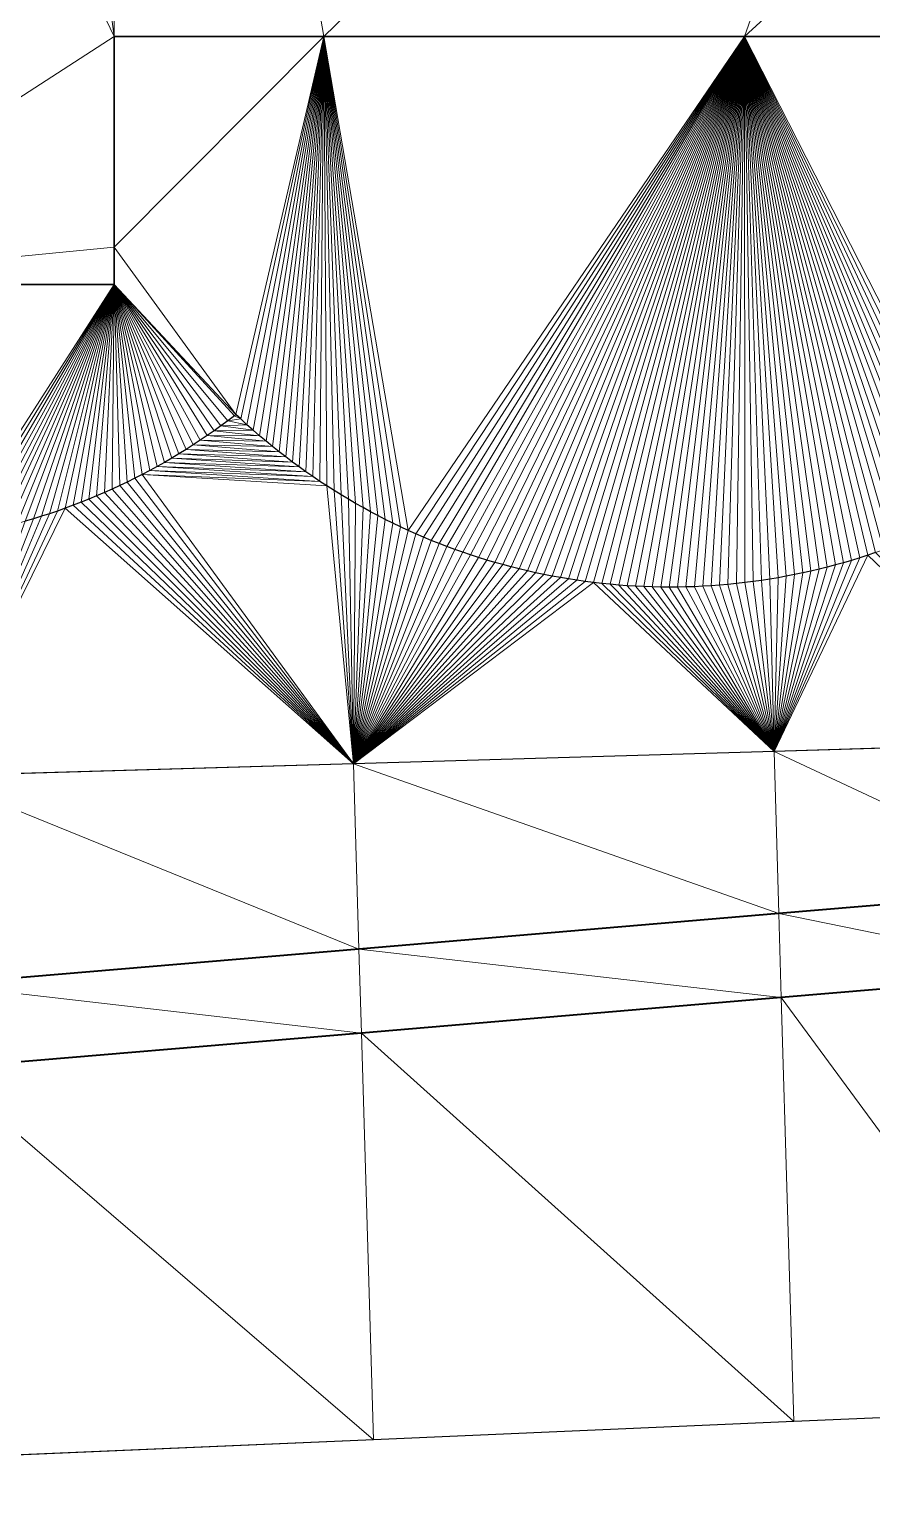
# Model space of a CAD drawing. Header units: metres. Extents: x 246428 to 246884, y 7418966 to 7419490.
# Drawn here: x 246858.19 to 246868.2, y 7419351.73 to 7419369.16 of the extents above; entities that cross this region are included whole.
import ezdxf

# ---------------------------------------------------------------- set-up
doc = ezdxf.new("R2010")
doc.units = ezdxf.units.M
doc.linetypes.add('blank name', pattern=[0])
doc.linetypes.add('HIDDEN', pattern=[9.525, 6.35, -3.175])
doc.layers.add('_12D_UNMAPPED', color=7, linetype='Continuous')
for name, color, linetype, lineweight in [('BATTER', 250, 'HIDDEN', 25), ('DRAINAGE_SWALE', 7, 'CHANNEL_DASHDOT_X4', 40), ('GRADELINES', 250, 'HIDDEN', 25), ('MISC_PATHS', 7, 'Continuous', 35)]:
    doc.layers.add(name, color=color, linetype=linetype, lineweight=lineweight)
doc.layers.add('KERB_BACK', color=7, linetype='Continuous', lineweight=35, true_color=0x5fd2ff)
doc.styles.get("Standard").update_dxf_attribs({"font": 'romans.shx', "width": 0.65})
doc.linetypes.add('CHANNEL_DASHDOT_X4', pattern='A,6,-1,1,-1,0.004,[">",Standard,S=4,R=0,X=0,Y=-1.7144],0.004,1,-1,6,-1,1,-1', length=20.008)

msp = doc.modelspace()

# ---------------------------------------------------------------- linework, layer by layer
at = {"layer": '_12D_UNMAPPED', "color": 3, "linetype": 'blank name', "lineweight": 0}
for points in [[(246859.2, 7419369.071, 36.608), (246854.643, 7419366.12, 36.661), (246852.267, 7419383.53, 36.561)], [(246857.267, 7419383.53, 36.524), (246859.2, 7419369.071, 36.608), (246852.267, 7419383.53, 36.561)], [(246859.2, 7419369.071, 36.608), (246857.267, 7419383.53, 36.524), (246859.2, 7419383.53, 36.51)], [(246861.693, 7419369.071, 36.589), (246859.2, 7419369.071, 36.608), (246859.2, 7419383.53, 36.51)], [(246861.693, 7419369.071, 36.589), (246859.2, 7419383.53, 36.51), (246869.3, 7419376.464, 36.483)], [(246866.693, 7419369.071, 36.552), (246861.693, 7419369.071, 36.589), (246869.3, 7419376.464, 36.483)], [(246869.3, 7419371.464, 36.517), (246866.693, 7419369.071, 36.552), (246869.3, 7419376.464, 36.483)], [(246869.3, 7419371.464, 36.517), (246869.3, 7419369.071, 36.533), (246866.693, 7419369.071, 36.552)], [(246854.643, 7419366.12, 36.661), (246859.2, 7419369.071, 36.608), (246859.2, 7419366.564, 36.625)], [(246859.2, 7419369.071, 36.608), (246861.693, 7419369.071, 36.589), (246859.2, 7419366.564, 36.625)], [(246859.2, 7419366.564, 36.625), (246861.693, 7419369.071, 36.589), (246860.649, 7419364.574, 36.627)], [(246861.693, 7419369.071, 36.589), (246860.705, 7419364.522, 36.627), (246860.649, 7419364.574, 36.627)], [(246861.693, 7419369.071, 36.589), (246860.779, 7419364.454, 36.627), (246860.705, 7419364.522, 36.627)], [(246861.693, 7419369.071, 36.589), (246860.854, 7419364.388, 36.627), (246860.779, 7419364.454, 36.627)], [(246861.693, 7419369.071, 36.589), (246860.929, 7419364.322, 36.627), (246860.854, 7419364.388, 36.627)], [(246861.693, 7419369.071, 36.589), (246861.006, 7419364.258, 36.627), (246860.929, 7419364.322, 36.627)], [(246861.693, 7419369.071, 36.589), (246861.083, 7419364.194, 36.627), (246861.006, 7419364.258, 36.627)], [(246861.693, 7419369.071, 36.589), (246861.161, 7419364.132, 36.627), (246861.083, 7419364.194, 36.627)], [(246861.693, 7419369.071, 36.589), (246861.24, 7419364.071, 36.626), (246861.161, 7419364.132, 36.627)], [(246861.693, 7419369.071, 36.589), (246861.32, 7419364.01, 36.626), (246861.24, 7419364.071, 36.626)], [(246861.693, 7419369.071, 36.589), (246861.4, 7419363.951, 36.626), (246861.32, 7419364.01, 36.626)], [(246861.693, 7419369.071, 36.589), (246861.481, 7419363.893, 36.626), (246861.4, 7419363.951, 36.626)], [(246861.693, 7419369.071, 36.589), (246861.564, 7419363.836, 36.626), (246861.481, 7419363.893, 36.626)], [(246861.693, 7419369.071, 36.589), (246861.646, 7419363.78, 36.625), (246861.564, 7419363.836, 36.626)], [(246861.693, 7419369.071, 36.589), (246861.73, 7419363.725, 36.625), (246861.646, 7419363.78, 36.625)], [(246861.693, 7419369.071, 36.589), (246861.985, 7419363.567, 36.624), (246861.899, 7419363.618, 36.625)], [(246861.693, 7419369.071, 36.589), (246866.693, 7419369.071, 36.552), (246862.694, 7419363.197, 36.622)], [(246861.693, 7419369.071, 36.589), (246862.694, 7419363.197, 36.622), (246862.603, 7419363.239, 36.622)], [(246861.693, 7419369.071, 36.589), (246862.603, 7419363.239, 36.622), (246862.513, 7419363.282, 36.622)], [(246861.693, 7419369.071, 36.589), (246862.513, 7419363.282, 36.622), (246862.424, 7419363.327, 36.623)], [(246861.693, 7419369.071, 36.589), (246862.424, 7419363.327, 36.623), (246862.335, 7419363.372, 36.623)], [(246861.693, 7419369.071, 36.589), (246862.335, 7419363.372, 36.623), (246862.246, 7419363.419, 36.623)], [(246861.693, 7419369.071, 36.589), (246862.246, 7419363.419, 36.623), (246862.159, 7419363.467, 36.624)], [(246861.693, 7419369.071, 36.589), (246862.159, 7419363.467, 36.624), (246862.071, 7419363.517, 36.624)], [(246861.693, 7419369.071, 36.589), (246862.071, 7419363.517, 36.624), (246861.985, 7419363.567, 36.624)], [(246861.693, 7419369.071, 36.589), (246861.899, 7419363.618, 36.625), (246861.814, 7419363.671, 36.625)], [(246861.693, 7419369.071, 36.589), (246861.814, 7419363.671, 36.625), (246861.73, 7419363.725, 36.625)], [(246866.693, 7419369.071, 36.552), (246862.785, 7419363.156, 36.621), (246862.694, 7419363.197, 36.622)], [(246866.693, 7419369.071, 36.552), (246862.877, 7419363.116, 36.621), (246862.785, 7419363.156, 36.621)], [(246866.693, 7419369.071, 36.552), (246862.969, 7419363.078, 36.62), (246862.877, 7419363.116, 36.621)], [(246866.693, 7419369.071, 36.552), (246863.062, 7419363.041, 36.62), (246862.969, 7419363.078, 36.62)], [(246866.693, 7419369.071, 36.552), (246863.156, 7419363.005, 36.619), (246863.062, 7419363.041, 36.62)], [(246866.693, 7419369.071, 36.552), (246863.249, 7419362.97, 36.619), (246863.156, 7419363.005, 36.619)], [(246866.693, 7419369.071, 36.552), (246863.344, 7419362.937, 36.619), (246863.249, 7419362.97, 36.619)], [(246866.693, 7419369.071, 36.552), (246863.438, 7419362.905, 36.618), (246863.344, 7419362.937, 36.619)], [(246866.693, 7419369.071, 36.552), (246863.533, 7419362.874, 36.618), (246863.438, 7419362.905, 36.618)], [(246866.693, 7419369.071, 36.552), (246863.629, 7419362.844, 36.617), (246863.533, 7419362.874, 36.618)], [(246866.693, 7419369.071, 36.552), (246863.725, 7419362.816, 36.617), (246863.629, 7419362.844, 36.617)], [(246866.693, 7419369.071, 36.552), (246863.821, 7419362.789, 36.616), (246863.725, 7419362.816, 36.617)], [(246866.693, 7419369.071, 36.552), (246863.918, 7419362.763, 36.615), (246863.821, 7419362.789, 36.616)], [(246866.693, 7419369.071, 36.552), (246864.015, 7419362.738, 36.615), (246863.918, 7419362.763, 36.615)], [(246866.693, 7419369.071, 36.552), (246864.112, 7419362.715, 36.614), (246864.015, 7419362.738, 36.615)], [(246866.693, 7419369.071, 36.552), (246864.209, 7419362.693, 36.614), (246864.112, 7419362.715, 36.614)], [(246866.693, 7419369.071, 36.552), (246864.307, 7419362.673, 36.613), (246864.209, 7419362.693, 36.614)], [(246866.693, 7419369.071, 36.552), (246864.405, 7419362.653, 36.613), (246864.307, 7419362.673, 36.613)], [(246866.693, 7419369.071, 36.552), (246864.504, 7419362.635, 36.612), (246864.405, 7419362.653, 36.613)], [(246866.693, 7419369.071, 36.552), (246864.602, 7419362.619, 36.611), (246864.504, 7419362.635, 36.612)], [(246866.693, 7419369.071, 36.552), (246864.701, 7419362.603, 36.611), (246864.602, 7419362.619, 36.611)], [(246866.693, 7419369.071, 36.552), (246864.8, 7419362.589, 36.61), (246864.701, 7419362.603, 36.611)], [(246866.693, 7419369.071, 36.552), (246864.899, 7419362.576, 36.61), (246864.8, 7419362.589, 36.61)], [(246866.693, 7419369.071, 36.552), (246864.999, 7419362.565, 36.609), (246864.899, 7419362.576, 36.61)], [(246866.693, 7419369.071, 36.552), (246865.098, 7419362.555, 36.608), (246864.999, 7419362.565, 36.609)], [(246866.693, 7419369.071, 36.552), (246865.198, 7419362.546, 36.608), (246865.098, 7419362.555, 36.608)], [(246866.693, 7419369.071, 36.552), (246865.297, 7419362.539, 36.607), (246865.198, 7419362.546, 36.608)], [(246866.693, 7419369.071, 36.552), (246865.397, 7419362.533, 36.606), (246865.297, 7419362.539, 36.607)], [(246866.693, 7419369.071, 36.552), (246865.497, 7419362.528, 36.605), (246865.397, 7419362.533, 36.606)], [(246866.693, 7419369.071, 36.552), (246865.597, 7419362.524, 36.605), (246865.497, 7419362.528, 36.605)], [(246866.693, 7419369.071, 36.552), (246865.697, 7419362.522, 36.604), (246865.597, 7419362.524, 36.605)], [(246866.693, 7419369.071, 36.552), (246865.797, 7419362.522, 36.603), (246865.697, 7419362.522, 36.604)], [(246866.693, 7419369.071, 36.552), (246865.897, 7419362.522, 36.603), (246865.797, 7419362.522, 36.603)], [(246866.693, 7419369.071, 36.552), (246865.997, 7419362.524, 36.602), (246865.897, 7419362.522, 36.603)], [(246866.693, 7419369.071, 36.552), (246866.097, 7419362.527, 36.601), (246865.997, 7419362.524, 36.602)], [(246866.693, 7419369.071, 36.552), (246866.197, 7419362.532, 36.6), (246866.097, 7419362.527, 36.601)], [(246866.693, 7419369.071, 36.552), (246866.297, 7419362.538, 36.599), (246866.197, 7419362.532, 36.6)], [(246866.693, 7419369.071, 36.552), (246866.396, 7419362.545, 36.599), (246866.297, 7419362.538, 36.599)], [(246866.693, 7419369.071, 36.552), (246866.496, 7419362.554, 36.598), (246866.396, 7419362.545, 36.599)], [(246866.693, 7419369.071, 36.552), (246866.596, 7419362.563, 36.597), (246866.496, 7419362.554, 36.598)], [(246866.693, 7419369.071, 36.552), (246866.695, 7419362.575, 36.596), (246866.596, 7419362.563, 36.597)], [(246866.693, 7419369.071, 36.552), (246869.172, 7419363.32, 36.573), (246869.083, 7419363.276, 36.574)], [(246866.693, 7419369.071, 36.552), (246869.3, 7419369.071, 36.533), (246869.525, 7419363.509, 36.569)], [(246866.693, 7419369.071, 36.552), (246868.81, 7419363.15, 36.577), (246868.718, 7419363.111, 36.578)], [(246866.693, 7419369.071, 36.552), (246868.062, 7419362.869, 36.584), (246867.966, 7419362.84, 36.585)], [(246866.693, 7419369.071, 36.552), (246868.533, 7419363.036, 36.58), (246868.44, 7419363, 36.581)], [(246866.693, 7419369.071, 36.552), (246869.525, 7419363.509, 36.569), (246869.438, 7419363.46, 36.57)], [(246866.693, 7419369.071, 36.552), (246869.438, 7419363.46, 36.57), (246869.35, 7419363.412, 36.571)], [(246866.693, 7419369.071, 36.552), (246869.35, 7419363.412, 36.571), (246869.261, 7419363.366, 36.572)], [(246866.693, 7419369.071, 36.552), (246869.261, 7419363.366, 36.572), (246869.172, 7419363.32, 36.573)], [(246866.693, 7419369.071, 36.552), (246869.083, 7419363.276, 36.574), (246868.992, 7419363.233, 36.575)], [(246866.693, 7419369.071, 36.552), (246868.992, 7419363.233, 36.575), (246868.902, 7419363.191, 36.576)], [(246866.693, 7419369.071, 36.552), (246868.902, 7419363.191, 36.576), (246868.81, 7419363.15, 36.577)], [(246866.693, 7419369.071, 36.552), (246868.626, 7419363.073, 36.579), (246868.533, 7419363.036, 36.58)], [(246866.693, 7419369.071, 36.552), (246868.718, 7419363.111, 36.578), (246868.626, 7419363.073, 36.579)], [(246866.693, 7419369.071, 36.552), (246868.44, 7419363, 36.581), (246868.346, 7419362.965, 36.581)], [(246866.693, 7419369.071, 36.552), (246868.346, 7419362.965, 36.581), (246868.251, 7419362.932, 36.582)], [(246866.693, 7419369.071, 36.552), (246868.251, 7419362.932, 36.582), (246868.157, 7419362.9, 36.583)], [(246866.693, 7419369.071, 36.552), (246868.157, 7419362.9, 36.583), (246868.062, 7419362.869, 36.584)], [(246866.693, 7419369.071, 36.552), (246867.966, 7419362.84, 36.585), (246867.87, 7419362.812, 36.586)], [(246866.693, 7419369.071, 36.552), (246867.87, 7419362.812, 36.586), (246867.774, 7419362.785, 36.587)], [(246866.693, 7419369.071, 36.552), (246867.774, 7419362.785, 36.587), (246867.677, 7419362.759, 36.588)], [(246866.693, 7419369.071, 36.552), (246867.677, 7419362.759, 36.588), (246867.58, 7419362.735, 36.589)], [(246866.693, 7419369.071, 36.552), (246867.58, 7419362.735, 36.589), (246867.483, 7419362.712, 36.59)], [(246866.693, 7419369.071, 36.552), (246867.483, 7419362.712, 36.59), (246867.385, 7419362.69, 36.59)], [(246866.693, 7419369.071, 36.552), (246867.385, 7419362.69, 36.59), (246867.287, 7419362.67, 36.591)], [(246866.693, 7419369.071, 36.552), (246867.287, 7419362.67, 36.591), (246867.189, 7419362.651, 36.592)], [(246866.693, 7419369.071, 36.552), (246867.189, 7419362.651, 36.592), (246867.091, 7419362.633, 36.593)], [(246866.693, 7419369.071, 36.552), (246867.091, 7419362.633, 36.593), (246866.992, 7419362.616, 36.594)], [(246866.693, 7419369.071, 36.552), (246866.992, 7419362.616, 36.594), (246866.893, 7419362.601, 36.595)], [(246866.693, 7419369.071, 36.552), (246866.893, 7419362.601, 36.595), (246866.794, 7419362.587, 36.595)], [(246866.693, 7419369.071, 36.552), (246866.794, 7419362.587, 36.595), (246866.695, 7419362.575, 36.596)], [(246854.643, 7419366.12, 36.661), (246859.2, 7419366.564, 36.625), (246859.2, 7419366.12, 36.628)], [(246859.2, 7419366.12, 36.628), (246859.2, 7419366.564, 36.625), (246860.649, 7419364.574, 36.627)], [(246854.643, 7419366.12, 36.661), (246859.2, 7419366.12, 36.628), (246857.267, 7419363.109, 36.662)], [(246859.2, 7419366.12, 36.628), (246857.366, 7419363.126, 36.661), (246857.267, 7419363.109, 36.662)], [(246859.2, 7419366.12, 36.628), (246857.464, 7419363.144, 36.661), (246857.366, 7419363.126, 36.661)], [(246859.2, 7419366.12, 36.628), (246857.562, 7419363.163, 36.66), (246857.464, 7419363.144, 36.661)], [(246859.2, 7419366.12, 36.628), (246857.66, 7419363.184, 36.659), (246857.562, 7419363.163, 36.66)], [(246859.2, 7419366.12, 36.628), (246857.758, 7419363.206, 36.658), (246857.66, 7419363.184, 36.659)], [(246859.2, 7419366.12, 36.628), (246857.855, 7419363.229, 36.657), (246857.758, 7419363.206, 36.658)], [(246859.2, 7419366.12, 36.628), (246857.952, 7419363.253, 36.656), (246857.855, 7419363.229, 36.657)], [(246859.2, 7419366.12, 36.628), (246858.049, 7419363.279, 36.655), (246857.952, 7419363.253, 36.656)], [(246859.2, 7419366.12, 36.628), (246858.145, 7419363.306, 36.654), (246858.049, 7419363.279, 36.655)], [(246859.2, 7419366.12, 36.628), (246858.241, 7419363.334, 36.654), (246858.145, 7419363.306, 36.654)], [(246859.2, 7419366.12, 36.628), (246858.336, 7419363.364, 36.653), (246858.241, 7419363.334, 36.654)], [(246859.2, 7419366.12, 36.628), (246858.432, 7419363.395, 36.652), (246858.336, 7419363.364, 36.653)], [(246859.2, 7419366.12, 36.628), (246858.526, 7419363.427, 36.651), (246858.432, 7419363.395, 36.652)], [(246859.2, 7419366.12, 36.628), (246858.62, 7419363.46, 36.65), (246858.526, 7419363.427, 36.651)], [(246859.2, 7419366.12, 36.628), (246858.714, 7419363.495, 36.649), (246858.62, 7419363.46, 36.65)], [(246859.2, 7419366.12, 36.628), (246858.808, 7419363.531, 36.648), (246858.714, 7419363.495, 36.649)], [(246859.2, 7419366.12, 36.628), (246858.9, 7419363.568, 36.647), (246858.808, 7419363.531, 36.648)], [(246859.2, 7419366.12, 36.628), (246858.993, 7419363.606, 36.646), (246858.9, 7419363.568, 36.647)], [(246859.2, 7419366.12, 36.628), (246859.085, 7419363.646, 36.645), (246858.993, 7419363.606, 36.646)], [(246859.2, 7419366.12, 36.628), (246859.176, 7419363.687, 36.644), (246859.085, 7419363.646, 36.645)], [(246859.2, 7419366.12, 36.628), (246859.267, 7419363.729, 36.643), (246859.176, 7419363.687, 36.644)], [(246859.2, 7419366.12, 36.628), (246860.551, 7419364.499, 36.629), (246860.47, 7419364.44, 36.63)], [(246859.2, 7419366.12, 36.628), (246860.631, 7419364.559, 36.628), (246860.551, 7419364.499, 36.629)], [(246859.2, 7419366.12, 36.628), (246860.649, 7419364.574, 36.627), (246860.631, 7419364.559, 36.628)], [(246859.2, 7419366.12, 36.628), (246860.47, 7419364.44, 36.63), (246860.389, 7419364.382, 36.631)], [(246859.2, 7419366.12, 36.628), (246860.389, 7419364.382, 36.631), (246860.307, 7419364.325, 36.632)], [(246859.2, 7419366.12, 36.628), (246860.307, 7419364.325, 36.632), (246860.224, 7419364.269, 36.633)], [(246859.2, 7419366.12, 36.628), (246860.224, 7419364.269, 36.633), (246860.14, 7419364.214, 36.634)], [(246859.2, 7419366.12, 36.628), (246860.14, 7419364.214, 36.634), (246860.056, 7419364.16, 36.635)], [(246859.2, 7419366.12, 36.628), (246860.056, 7419364.16, 36.635), (246859.971, 7419364.108, 36.636)], [(246859.2, 7419366.12, 36.628), (246859.971, 7419364.108, 36.636), (246859.885, 7419364.056, 36.637)], [(246859.2, 7419366.12, 36.628), (246859.885, 7419364.056, 36.637), (246859.799, 7419364.006, 36.637)], [(246859.2, 7419366.12, 36.628), (246859.799, 7419364.006, 36.637), (246859.712, 7419363.957, 36.638)], [(246859.2, 7419366.12, 36.628), (246859.712, 7419363.957, 36.638), (246859.624, 7419363.909, 36.639)], [(246859.2, 7419366.12, 36.628), (246859.624, 7419363.909, 36.639), (246859.535, 7419363.862, 36.64)], [(246859.2, 7419366.12, 36.628), (246859.535, 7419363.862, 36.64), (246859.446, 7419363.816, 36.641)], [(246859.2, 7419366.12, 36.628), (246859.446, 7419363.816, 36.641), (246859.357, 7419363.772, 36.642)], [(246859.2, 7419366.12, 36.628), (246859.357, 7419363.772, 36.642), (246859.267, 7419363.729, 36.643)], [(246860.631, 7419364.559, 36.628), (246860.705, 7419364.522, 36.627), (246860.551, 7419364.499, 36.629)], [(246860.705, 7419364.522, 36.627), (246860.779, 7419364.454, 36.627), (246860.551, 7419364.499, 36.629)], [(246860.649, 7419364.574, 36.627), (246860.705, 7419364.522, 36.627), (246860.631, 7419364.559, 36.628)], [(246860.389, 7419364.382, 36.631), (246860.929, 7419364.322, 36.627), (246860.307, 7419364.325, 36.632)], [(246860.47, 7419364.44, 36.63), (246860.854, 7419364.388, 36.627), (246860.389, 7419364.382, 36.631)], [(246860.854, 7419364.388, 36.627), (246860.929, 7419364.322, 36.627), (246860.389, 7419364.382, 36.631)], [(246860.551, 7419364.499, 36.629), (246860.779, 7419364.454, 36.627), (246860.47, 7419364.44, 36.63)], [(246860.779, 7419364.454, 36.627), (246860.854, 7419364.388, 36.627), (246860.47, 7419364.44, 36.63)], [(246860.056, 7419364.16, 36.635), (246861.24, 7419364.071, 36.626), (246859.971, 7419364.108, 36.636)], [(246860.14, 7419364.214, 36.634), (246861.161, 7419364.132, 36.627), (246860.056, 7419364.16, 36.635)], [(246861.161, 7419364.132, 36.627), (246861.24, 7419364.071, 36.626), (246860.056, 7419364.16, 36.635)], [(246860.224, 7419364.269, 36.633), (246861.083, 7419364.194, 36.627), (246860.14, 7419364.214, 36.634)], [(246861.083, 7419364.194, 36.627), (246861.161, 7419364.132, 36.627), (246860.14, 7419364.214, 36.634)], [(246860.307, 7419364.325, 36.632), (246861.006, 7419364.258, 36.627), (246860.224, 7419364.269, 36.633)], [(246861.006, 7419364.258, 36.627), (246861.083, 7419364.194, 36.627), (246860.224, 7419364.269, 36.633)], [(246860.929, 7419364.322, 36.627), (246861.006, 7419364.258, 36.627), (246860.307, 7419364.325, 36.632)], [(246859.799, 7419364.006, 36.637), (246861.481, 7419363.893, 36.626), (246859.712, 7419363.957, 36.638)], [(246859.885, 7419364.056, 36.637), (246861.4, 7419363.951, 36.626), (246859.799, 7419364.006, 36.637)], [(246861.4, 7419363.951, 36.626), (246861.481, 7419363.893, 36.626), (246859.799, 7419364.006, 36.637)], [(246859.971, 7419364.108, 36.636), (246861.32, 7419364.01, 36.626), (246859.885, 7419364.056, 36.637)], [(246861.32, 7419364.01, 36.626), (246861.4, 7419363.951, 36.626), (246859.885, 7419364.056, 36.637)], [(246861.24, 7419364.071, 36.626), (246861.32, 7419364.01, 36.626), (246859.971, 7419364.108, 36.636)], [(246859.446, 7419363.816, 36.641), (246862.046, 7419360.421, 36.621), (246859.357, 7419363.772, 36.642)], [(246859.535, 7419363.862, 36.64), (246862.046, 7419360.421, 36.621), (246859.446, 7419363.816, 36.641)], [(246859.624, 7419363.909, 36.639), (246861.646, 7419363.78, 36.625), (246859.535, 7419363.862, 36.64)], [(246861.646, 7419363.78, 36.625), (246861.73, 7419363.725, 36.625), (246859.535, 7419363.862, 36.64)], [(246861.73, 7419363.725, 36.625), (246862.046, 7419360.421, 36.621), (246859.535, 7419363.862, 36.64)], [(246859.712, 7419363.957, 36.638), (246861.564, 7419363.836, 36.626), (246859.624, 7419363.909, 36.639)], [(246861.564, 7419363.836, 36.626), (246861.646, 7419363.78, 36.625), (246859.624, 7419363.909, 36.639)], [(246861.481, 7419363.893, 36.626), (246861.564, 7419363.836, 36.626), (246859.712, 7419363.957, 36.638)], [(246859.085, 7419363.646, 36.645), (246862.046, 7419360.421, 36.621), (246858.993, 7419363.606, 36.646)], [(246859.176, 7419363.687, 36.644), (246862.046, 7419360.421, 36.621), (246859.085, 7419363.646, 36.645)], [(246859.267, 7419363.729, 36.643), (246862.046, 7419360.421, 36.621), (246859.176, 7419363.687, 36.644)], [(246859.357, 7419363.772, 36.642), (246862.046, 7419360.421, 36.621), (246859.267, 7419363.729, 36.643)], [(246861.814, 7419363.671, 36.625), (246862.046, 7419360.421, 36.621), (246861.73, 7419363.725, 36.625)], [(246861.899, 7419363.618, 36.625), (246862.046, 7419360.421, 36.621), (246861.814, 7419363.671, 36.625)], [(246862.046, 7419360.421, 36.621), (246857.048, 7419360.274, 36.655), (246858.62, 7419363.46, 36.65)], [(246858.62, 7419363.46, 36.65), (246857.048, 7419360.274, 36.655), (246858.526, 7419363.427, 36.651)], [(246858.714, 7419363.495, 36.649), (246862.046, 7419360.421, 36.621), (246858.62, 7419363.46, 36.65)], [(246858.808, 7419363.531, 36.648), (246862.046, 7419360.421, 36.621), (246858.714, 7419363.495, 36.649)], [(246858.9, 7419363.568, 36.647), (246862.046, 7419360.421, 36.621), (246858.808, 7419363.531, 36.648)], [(246858.993, 7419363.606, 36.646), (246862.046, 7419360.421, 36.621), (246858.9, 7419363.568, 36.647)], [(246861.985, 7419363.567, 36.624), (246862.046, 7419360.421, 36.621), (246861.899, 7419363.618, 36.625)], [(246862.071, 7419363.517, 36.624), (246862.046, 7419360.421, 36.621), (246861.985, 7419363.567, 36.624)], [(246862.159, 7419363.467, 36.624), (246862.046, 7419360.421, 36.621), (246862.071, 7419363.517, 36.624)], [(246862.246, 7419363.419, 36.623), (246862.046, 7419360.421, 36.621), (246862.159, 7419363.467, 36.624)], [(246858.526, 7419363.427, 36.651), (246857.048, 7419360.274, 36.655), (246858.432, 7419363.395, 36.652)], [(246858.432, 7419363.395, 36.652), (246857.048, 7419360.274, 36.655), (246858.336, 7419363.364, 36.653)], [(246858.336, 7419363.364, 36.653), (246857.048, 7419360.274, 36.655), (246858.241, 7419363.334, 36.654)], [(246858.241, 7419363.334, 36.654), (246857.048, 7419360.274, 36.655), (246858.145, 7419363.306, 36.654)], [(246862.335, 7419363.372, 36.623), (246862.046, 7419360.421, 36.621), (246862.246, 7419363.419, 36.623)], [(246862.424, 7419363.327, 36.623), (246862.046, 7419360.421, 36.621), (246862.335, 7419363.372, 36.623)], [(246862.513, 7419363.282, 36.622), (246862.046, 7419360.421, 36.621), (246862.424, 7419363.327, 36.623)], [(246862.603, 7419363.239, 36.622), (246862.046, 7419360.421, 36.621), (246862.513, 7419363.282, 36.622)], [(246862.694, 7419363.197, 36.622), (246862.046, 7419360.421, 36.621), (246862.603, 7419363.239, 36.622)], [(246862.785, 7419363.156, 36.621), (246862.046, 7419360.421, 36.621), (246862.694, 7419363.197, 36.622)], [(246862.877, 7419363.116, 36.621), (246862.046, 7419360.421, 36.621), (246862.785, 7419363.156, 36.621)], [(246862.969, 7419363.078, 36.62), (246862.046, 7419360.421, 36.621), (246862.877, 7419363.116, 36.621)], [(246863.062, 7419363.041, 36.62), (246862.046, 7419360.421, 36.621), (246862.969, 7419363.078, 36.62)], [(246863.156, 7419363.005, 36.619), (246862.046, 7419360.421, 36.621), (246863.062, 7419363.041, 36.62)], [(246863.249, 7419362.97, 36.619), (246862.046, 7419360.421, 36.621), (246863.156, 7419363.005, 36.619)], [(246863.344, 7419362.937, 36.619), (246862.046, 7419360.421, 36.621), (246863.249, 7419362.97, 36.619)], [(246863.438, 7419362.905, 36.618), (246862.046, 7419360.421, 36.621), (246863.344, 7419362.937, 36.619)], [(246863.533, 7419362.874, 36.618), (246862.046, 7419360.421, 36.621), (246863.438, 7419362.905, 36.618)], [(246863.629, 7419362.844, 36.617), (246862.046, 7419360.421, 36.621), (246863.533, 7419362.874, 36.618)], [(246863.725, 7419362.816, 36.617), (246862.046, 7419360.421, 36.621), (246863.629, 7419362.844, 36.617)], [(246863.821, 7419362.789, 36.616), (246862.046, 7419360.421, 36.621), (246863.725, 7419362.816, 36.617)], [(246863.918, 7419362.763, 36.615), (246862.046, 7419360.421, 36.621), (246863.821, 7419362.789, 36.616)], [(246864.015, 7419362.738, 36.615), (246862.046, 7419360.421, 36.621), (246863.918, 7419362.763, 36.615)], [(246868.157, 7419362.9, 36.583), (246867.044, 7419360.568, 36.587), (246868.062, 7419362.869, 36.584)], [(246867.044, 7419360.568, 36.587), (246868.157, 7419362.9, 36.583), (246870.493, 7419360.669, 36.564)], [(246868.062, 7419362.869, 36.584), (246867.044, 7419360.568, 36.587), (246867.966, 7419362.84, 36.585)], [(246867.966, 7419362.84, 36.585), (246867.044, 7419360.568, 36.587), (246867.87, 7419362.812, 36.586)], [(246867.87, 7419362.812, 36.586), (246867.044, 7419360.568, 36.587), (246867.774, 7419362.785, 36.587)], [(246867.774, 7419362.785, 36.587), (246867.044, 7419360.568, 36.587), (246867.677, 7419362.759, 36.588)], [(246868.157, 7419362.9, 36.583), (246868.251, 7419362.932, 36.582), (246870.493, 7419360.669, 36.564)], [(246864.112, 7419362.715, 36.614), (246862.046, 7419360.421, 36.621), (246864.015, 7419362.738, 36.615)], [(246864.209, 7419362.693, 36.614), (246862.046, 7419360.421, 36.621), (246864.112, 7419362.715, 36.614)], [(246864.307, 7419362.673, 36.613), (246862.046, 7419360.421, 36.621), (246864.209, 7419362.693, 36.614)], [(246864.405, 7419362.653, 36.613), (246862.046, 7419360.421, 36.621), (246864.307, 7419362.673, 36.613)], [(246864.504, 7419362.635, 36.612), (246862.046, 7419360.421, 36.621), (246864.405, 7419362.653, 36.613)], [(246864.602, 7419362.619, 36.611), (246862.046, 7419360.421, 36.621), (246864.504, 7419362.635, 36.612)], [(246864.701, 7419362.603, 36.611), (246862.046, 7419360.421, 36.621), (246864.602, 7419362.619, 36.611)], [(246864.8, 7419362.589, 36.61), (246862.046, 7419360.421, 36.621), (246864.701, 7419362.603, 36.611)], [(246864.899, 7419362.576, 36.61), (246862.046, 7419360.421, 36.621), (246864.8, 7419362.589, 36.61)], [(246866.794, 7419362.587, 36.595), (246867.044, 7419360.568, 36.587), (246866.695, 7419362.575, 36.596)], [(246866.893, 7419362.601, 36.595), (246867.044, 7419360.568, 36.587), (246866.794, 7419362.587, 36.595)], [(246866.992, 7419362.616, 36.594), (246867.044, 7419360.568, 36.587), (246866.893, 7419362.601, 36.595)], [(246867.091, 7419362.633, 36.593), (246867.044, 7419360.568, 36.587), (246866.992, 7419362.616, 36.594)], [(246867.677, 7419362.759, 36.588), (246867.044, 7419360.568, 36.587), (246867.58, 7419362.735, 36.589)], [(246867.58, 7419362.735, 36.589), (246867.044, 7419360.568, 36.587), (246867.483, 7419362.712, 36.59)], [(246867.483, 7419362.712, 36.59), (246867.044, 7419360.568, 36.587), (246867.385, 7419362.69, 36.59)], [(246867.385, 7419362.69, 36.59), (246867.044, 7419360.568, 36.587), (246867.287, 7419362.67, 36.591)], [(246867.287, 7419362.67, 36.591), (246867.044, 7419360.568, 36.587), (246867.189, 7419362.651, 36.592)], [(246867.189, 7419362.651, 36.592), (246867.044, 7419360.568, 36.587), (246867.091, 7419362.633, 36.593)], [(246867.044, 7419360.568, 36.587), (246862.046, 7419360.421, 36.621), (246864.899, 7419362.576, 36.61)], [(246864.999, 7419362.565, 36.609), (246867.044, 7419360.568, 36.587), (246864.899, 7419362.576, 36.61)], [(246865.098, 7419362.555, 36.608), (246867.044, 7419360.568, 36.587), (246864.999, 7419362.565, 36.609)], [(246865.198, 7419362.546, 36.608), (246867.044, 7419360.568, 36.587), (246865.098, 7419362.555, 36.608)], [(246865.297, 7419362.539, 36.607), (246867.044, 7419360.568, 36.587), (246865.198, 7419362.546, 36.608)], [(246865.397, 7419362.533, 36.606), (246867.044, 7419360.568, 36.587), (246865.297, 7419362.539, 36.607)], [(246865.497, 7419362.528, 36.605), (246867.044, 7419360.568, 36.587), (246865.397, 7419362.533, 36.606)], [(246865.597, 7419362.524, 36.605), (246867.044, 7419360.568, 36.587), (246865.497, 7419362.528, 36.605)], [(246865.697, 7419362.522, 36.604), (246867.044, 7419360.568, 36.587), (246865.597, 7419362.524, 36.605)], [(246865.797, 7419362.522, 36.603), (246867.044, 7419360.568, 36.587), (246865.697, 7419362.522, 36.604)], [(246865.897, 7419362.522, 36.603), (246867.044, 7419360.568, 36.587), (246865.797, 7419362.522, 36.603)], [(246865.997, 7419362.524, 36.602), (246867.044, 7419360.568, 36.587), (246865.897, 7419362.522, 36.603)], [(246866.097, 7419362.527, 36.601), (246867.044, 7419360.568, 36.587), (246865.997, 7419362.524, 36.602)], [(246866.197, 7419362.532, 36.6), (246867.044, 7419360.568, 36.587), (246866.097, 7419362.527, 36.601)], [(246866.297, 7419362.538, 36.599), (246867.044, 7419360.568, 36.587), (246866.197, 7419362.532, 36.6)], [(246866.396, 7419362.545, 36.599), (246867.044, 7419360.568, 36.587), (246866.297, 7419362.538, 36.599)], [(246866.496, 7419362.554, 36.598), (246867.044, 7419360.568, 36.587), (246866.396, 7419362.545, 36.599)], [(246866.596, 7419362.563, 36.597), (246867.044, 7419360.568, 36.587), (246866.496, 7419362.554, 36.598)], [(246866.695, 7419362.575, 36.596), (246867.044, 7419360.568, 36.587), (246866.596, 7419362.563, 36.597)], [(246867.044, 7419360.568, 36.587), (246870.493, 7419360.669, 36.564), (246870.544, 7419358.929, 36.129)], [(246867.044, 7419360.568, 36.587), (246867.101, 7419358.638, 36.105), (246862.046, 7419360.421, 36.621)], [(246867.101, 7419358.638, 36.105), (246867.044, 7419360.568, 36.587), (246870.544, 7419358.929, 36.129)], [(246862.046, 7419360.421, 36.621), (246862.111, 7419358.217, 36.07), (246857.048, 7419360.274, 36.655)], [(246867.101, 7419358.638, 36.105), (246862.111, 7419358.217, 36.07), (246862.046, 7419360.421, 36.621)], [(246862.111, 7419358.217, 36.07), (246857.121, 7419357.795, 36.035), (246857.048, 7419360.274, 36.655)], [(246870.574, 7419357.93, 36.109), (246867.101, 7419358.638, 36.105), (246870.544, 7419358.929, 36.129)], [(246862.111, 7419358.217, 36.07), (246867.101, 7419358.638, 36.105), (246867.13, 7419357.639, 36.085)], [(246867.13, 7419357.639, 36.085), (246867.101, 7419358.638, 36.105), (246870.574, 7419357.93, 36.109)], [(246857.121, 7419357.795, 36.035), (246862.111, 7419358.217, 36.07), (246862.14, 7419357.217, 36.05)], [(246862.111, 7419358.217, 36.07), (246867.13, 7419357.639, 36.085), (246862.14, 7419357.217, 36.05)], [(246867.13, 7419357.639, 36.085), (246870.574, 7419357.93, 36.109), (246870.726, 7419352.747, 37.405)], [(246857.121, 7419357.795, 36.035), (246862.14, 7419357.217, 36.05), (246857.151, 7419356.796, 36.015)], [(246862.14, 7419357.217, 36.05), (246867.13, 7419357.639, 36.085), (246867.278, 7419352.597, 37.346)], [(246867.278, 7419352.597, 37.346), (246867.13, 7419357.639, 36.085), (246870.726, 7419352.747, 37.405)], [(246857.151, 7419356.796, 36.015), (246862.14, 7419357.217, 36.05), (246862.282, 7419352.381, 37.259)], [(246862.14, 7419357.217, 36.05), (246867.278, 7419352.597, 37.346), (246862.282, 7419352.381, 37.259)], [(246857.151, 7419356.796, 36.015), (246862.282, 7419352.381, 37.259), (246857.286, 7419352.164, 37.173)]]:
    msp.add_3dface(points, dxfattribs=at)
at = {"layer": 'BATTER'}
for points in [[(246875.291, 7419379.509, 36.418), (246875.311, 7419374.509, 36.452), (246875.331, 7419369.509, 36.486), (246875.333, 7419369.106, 36.488), (246875.333, 7419369.106, 36.488), (246875.346, 7419365.687, 36.511), (246875.318, 7419365.135, 36.515), (246875.213, 7419364.519, 36.519), (246875.032, 7419363.922, 36.524), (246874.778, 7419363.351, 36.528), (246874.455, 7419362.817, 36.532), (246874.067, 7419362.327, 36.536), (246873.622, 7419361.889, 36.541), (246873.125, 7419361.51, 36.545), (246872.585, 7419361.196, 36.549), (246872.01, 7419360.952, 36.553), (246871.409, 7419360.781, 36.558), (246870.792, 7419360.687, 36.562), (246870.493, 7419360.669, 36.564), (246867.044, 7419360.568, 36.587), (246862.046, 7419360.421, 36.621), (246857.048, 7419360.274, 36.655), (246852.051, 7419360.128, 36.689), (246847.053, 7419359.981, 36.722)], [(246883.272, 7419379.541, 37.648), (246883.29, 7419374.541, 37.664), (246883.308, 7419369.541, 37.68), (246883.309, 7419369.138, 37.681), (246883.309, 7419369.138, 37.681), (246883.6, 7419365.72, 37.679), (246883.55, 7419364.255, 37.672), (246883.286, 7419362.616, 37.661), (246882.806, 7419361.026, 37.646), (246882.121, 7419359.514, 37.628), (246881.244, 7419358.106, 37.607), (246880.193, 7419356.827, 37.584), (246878.988, 7419355.698, 37.558), (246877.653, 7419354.736, 37.532), (246876.212, 7419353.954, 37.504), (246874.689, 7419353.362, 37.475), (246873.11, 7419352.966, 37.447), (246871.5, 7419352.77, 37.418), (246870.726, 7419352.747, 37.405), (246867.278, 7419352.597, 37.346), (246862.282, 7419352.381, 37.259), (246857.286, 7419352.164, 37.173), (246852.291, 7419351.947, 37.087), (246847.295, 7419351.727, 37.002)]]:
    msp.add_polyline3d(points, dxfattribs=at)
at = {"layer": 'DRAINAGE_SWALE'}
for points in [[(246876.28, 7419379.513, 36.171), (246876.336, 7419374.513, 36.196), (246876.391, 7419369.513, 36.221), (246876.396, 7419369.11, 36.223), (246876.396, 7419369.11, 36.223), (246876.597, 7419365.692, 36.199), (246876.596, 7419364.998, 36.194), (246876.502, 7419364.215, 36.188), (246876.31, 7419363.446, 36.183), (246876.021, 7419362.701, 36.177), (246875.639, 7419361.995, 36.172), (246875.169, 7419361.337, 36.166), (246874.618, 7419360.74, 36.16), (246873.992, 7419360.212, 36.155), (246873.302, 7419359.765, 36.149), (246872.556, 7419359.405, 36.143), (246871.767, 7419359.139, 36.137), (246870.945, 7419358.973, 36.132), (246870.544, 7419358.929, 36.129), (246867.101, 7419358.638, 36.105), (246862.111, 7419358.217, 36.07), (246857.121, 7419357.795, 36.035), (246852.131, 7419357.374, 36), (246847.142, 7419356.952, 35.965)], [(246877.28, 7419379.517, 36.151), (246877.336, 7419374.517, 36.176), (246877.391, 7419369.517, 36.201), (246877.396, 7419369.114, 36.203), (246877.396, 7419369.114, 36.203), (246877.597, 7419365.696, 36.179), (246877.591, 7419364.892, 36.174), (246877.475, 7419363.986, 36.168), (246877.247, 7419363.097, 36.163), (246876.907, 7419362.238, 36.157), (246876.461, 7419361.425, 36.152), (246875.914, 7419360.669, 36.146), (246875.273, 7419359.984, 36.14), (246874.548, 7419359.381, 36.135), (246873.75, 7419358.871, 36.129), (246872.889, 7419358.462, 36.123), (246871.979, 7419358.162, 36.117), (246871.035, 7419357.977, 36.112), (246870.574, 7419357.93, 36.109), (246867.13, 7419357.639, 36.085), (246862.14, 7419357.217, 36.05), (246857.151, 7419356.796, 36.015), (246852.161, 7419356.374, 35.98), (246847.171, 7419355.953, 35.945)]]:
    msp.add_polyline3d(points, dxfattribs=at)
at = {"layer": 'GRADELINES'}
msp.add_polyline3d([(246868.251, 7419362.932, 36.582), (246868.157, 7419362.9, 36.583), (246868.157, 7419362.9, 36.583), (246868.062, 7419362.869, 36.584), (246868.062, 7419362.869, 36.584), (246867.966, 7419362.84, 36.585), (246867.966, 7419362.84, 36.585), (246867.87, 7419362.812, 36.586), (246867.87, 7419362.812, 36.586), (246867.774, 7419362.785, 36.587), (246867.774, 7419362.785, 36.587), (246867.677, 7419362.759, 36.588), (246867.677, 7419362.759, 36.588), (246867.58, 7419362.735, 36.589), (246867.58, 7419362.735, 36.589), (246867.483, 7419362.712, 36.59), (246867.483, 7419362.712, 36.59), (246867.385, 7419362.69, 36.59), (246867.385, 7419362.69, 36.59), (246867.287, 7419362.67, 36.591), (246867.287, 7419362.67, 36.591), (246867.189, 7419362.651, 36.592), (246867.189, 7419362.651, 36.592), (246867.091, 7419362.633, 36.593), (246867.091, 7419362.633, 36.593), (246866.992, 7419362.616, 36.594), (246866.992, 7419362.616, 36.594), (246866.893, 7419362.601, 36.595), (246866.893, 7419362.601, 36.595), (246866.794, 7419362.587, 36.595), (246866.794, 7419362.587, 36.595), (246866.695, 7419362.575, 36.596), (246866.695, 7419362.575, 36.596), (246866.596, 7419362.563, 36.597), (246866.596, 7419362.563, 36.597), (246866.496, 7419362.554, 36.598), (246866.496, 7419362.554, 36.598), (246866.396, 7419362.545, 36.599), (246866.396, 7419362.545, 36.599), (246866.297, 7419362.538, 36.599), (246866.297, 7419362.538, 36.599), (246866.197, 7419362.532, 36.6), (246866.197, 7419362.532, 36.6), (246866.097, 7419362.527, 36.601), (246866.097, 7419362.527, 36.601), (246865.997, 7419362.524, 36.602), (246865.997, 7419362.524, 36.602), (246865.897, 7419362.522, 36.603), (246865.897, 7419362.522, 36.603), (246865.797, 7419362.522, 36.603), (246865.797, 7419362.522, 36.603), (246865.697, 7419362.522, 36.604), (246865.697, 7419362.522, 36.604), (246865.597, 7419362.524, 36.605), (246865.597, 7419362.524, 36.605), (246865.497, 7419362.528, 36.605), (246865.497, 7419362.528, 36.605), (246865.397, 7419362.533, 36.606), (246865.397, 7419362.533, 36.606), (246865.297, 7419362.539, 36.607), (246865.297, 7419362.539, 36.607), (246865.198, 7419362.546, 36.608), (246865.198, 7419362.546, 36.608), (246865.098, 7419362.555, 36.608), (246865.098, 7419362.555, 36.608), (246864.999, 7419362.565, 36.609), (246864.999, 7419362.565, 36.609), (246864.899, 7419362.576, 36.61), (246864.899, 7419362.576, 36.61), (246864.8, 7419362.589, 36.61), (246864.8, 7419362.589, 36.61), (246864.701, 7419362.603, 36.611), (246864.701, 7419362.603, 36.611), (246864.602, 7419362.619, 36.611), (246864.602, 7419362.619, 36.611), (246864.504, 7419362.635, 36.612), (246864.504, 7419362.635, 36.612), (246864.405, 7419362.653, 36.613), (246864.405, 7419362.653, 36.613), (246864.307, 7419362.673, 36.613), (246864.307, 7419362.673, 36.613), (246864.209, 7419362.693, 36.614), (246864.209, 7419362.693, 36.614), (246864.112, 7419362.715, 36.614), (246864.112, 7419362.715, 36.614), (246864.015, 7419362.738, 36.615), (246864.015, 7419362.738, 36.615), (246863.918, 7419362.763, 36.615), (246863.918, 7419362.763, 36.615), (246863.821, 7419362.789, 36.616), (246863.821, 7419362.789, 36.616), (246863.725, 7419362.816, 36.617), (246863.725, 7419362.816, 36.617), (246863.629, 7419362.844, 36.617), (246863.629, 7419362.844, 36.617), (246863.533, 7419362.874, 36.618), (246863.533, 7419362.874, 36.618), (246863.438, 7419362.905, 36.618), (246863.438, 7419362.905, 36.618), (246863.344, 7419362.937, 36.619), (246863.344, 7419362.937, 36.619), (246863.249, 7419362.97, 36.619), (246863.249, 7419362.97, 36.619), (246863.156, 7419363.005, 36.619), (246863.156, 7419363.005, 36.619), (246863.062, 7419363.041, 36.62), (246863.062, 7419363.041, 36.62), (246862.969, 7419363.078, 36.62), (246862.969, 7419363.078, 36.62), (246862.877, 7419363.116, 36.621), (246862.877, 7419363.116, 36.621), (246862.785, 7419363.156, 36.621), (246862.785, 7419363.156, 36.621), (246862.694, 7419363.197, 36.622), (246862.694, 7419363.197, 36.622), (246862.603, 7419363.239, 36.622), (246862.603, 7419363.239, 36.622), (246862.513, 7419363.282, 36.622), (246862.513, 7419363.282, 36.622), (246862.424, 7419363.327, 36.623), (246862.424, 7419363.327, 36.623), (246862.335, 7419363.372, 36.623), (246862.335, 7419363.372, 36.623), (246862.246, 7419363.419, 36.623), (246862.246, 7419363.419, 36.623), (246862.159, 7419363.467, 36.624), (246862.159, 7419363.467, 36.624), (246862.071, 7419363.517, 36.624), (246862.071, 7419363.517, 36.624), (246861.985, 7419363.567, 36.624), (246861.985, 7419363.567, 36.624), (246861.899, 7419363.618, 36.625), (246861.899, 7419363.618, 36.625), (246861.814, 7419363.671, 36.625), (246861.814, 7419363.671, 36.625), (246861.73, 7419363.725, 36.625), (246861.73, 7419363.725, 36.625), (246861.646, 7419363.78, 36.625), (246861.646, 7419363.78, 36.625), (246861.564, 7419363.836, 36.626), (246861.564, 7419363.836, 36.626), (246861.481, 7419363.893, 36.626), (246861.481, 7419363.893, 36.626), (246861.4, 7419363.951, 36.626), (246861.4, 7419363.951, 36.626), (246861.32, 7419364.01, 36.626), (246861.32, 7419364.01, 36.626), (246861.24, 7419364.071, 36.626), (246861.24, 7419364.071, 36.626), (246861.161, 7419364.132, 36.627), (246861.161, 7419364.132, 36.627), (246861.083, 7419364.194, 36.627), (246861.083, 7419364.194, 36.627), (246861.006, 7419364.258, 36.627), (246861.006, 7419364.258, 36.627), (246860.929, 7419364.322, 36.627), (246860.929, 7419364.322, 36.627), (246860.854, 7419364.388, 36.627), (246860.854, 7419364.388, 36.627), (246860.779, 7419364.454, 36.627), (246860.779, 7419364.454, 36.627), (246860.705, 7419364.522, 36.627), (246860.705, 7419364.522, 36.627), (246860.649, 7419364.574, 36.627), (246860.649, 7419364.574, 36.627), (246860.649, 7419364.574, 36.627), (246860.631, 7419364.559, 36.628), (246860.551, 7419364.499, 36.629), (246860.551, 7419364.499, 36.629), (246860.47, 7419364.44, 36.63), (246860.389, 7419364.382, 36.631), (246860.389, 7419364.382, 36.631), (246860.307, 7419364.325, 36.632), (246860.307, 7419364.325, 36.632), (246860.224, 7419364.269, 36.633), (246860.224, 7419364.269, 36.633), (246860.14, 7419364.214, 36.634), (246860.14, 7419364.214, 36.634), (246860.056, 7419364.16, 36.635), (246860.056, 7419364.16, 36.635), (246859.971, 7419364.108, 36.636), (246859.971, 7419364.108, 36.636), (246859.885, 7419364.056, 36.637), (246859.885, 7419364.056, 36.637), (246859.799, 7419364.006, 36.637), (246859.799, 7419364.006, 36.637), (246859.712, 7419363.957, 36.638), (246859.712, 7419363.957, 36.638), (246859.624, 7419363.909, 36.639), (246859.624, 7419363.909, 36.639), (246859.535, 7419363.862, 36.64), (246859.535, 7419363.862, 36.64), (246859.446, 7419363.816, 36.641), (246859.446, 7419363.816, 36.641), (246859.357, 7419363.772, 36.642), (246859.357, 7419363.772, 36.642), (246859.267, 7419363.729, 36.643), (246859.267, 7419363.729, 36.643), (246859.176, 7419363.687, 36.644), (246859.176, 7419363.687, 36.644), (246859.085, 7419363.646, 36.645), (246859.085, 7419363.646, 36.645), (246858.993, 7419363.606, 36.646), (246858.993, 7419363.606, 36.646), (246858.9, 7419363.568, 36.647), (246858.9, 7419363.568, 36.647), (246858.808, 7419363.531, 36.648), (246858.808, 7419363.531, 36.648), (246858.714, 7419363.495, 36.649), (246858.714, 7419363.495, 36.649), (246858.62, 7419363.46, 36.65), (246858.62, 7419363.46, 36.65), (246858.526, 7419363.427, 36.651), (246858.526, 7419363.427, 36.651), (246858.432, 7419363.395, 36.652), (246858.432, 7419363.395, 36.652), (246858.336, 7419363.364, 36.653), (246858.336, 7419363.364, 36.653), (246858.241, 7419363.334, 36.654), (246858.241, 7419363.334, 36.654), (246858.145, 7419363.306, 36.654)], dxfattribs=at)
at = {"layer": 'KERB_BACK'}
msp.add_polyline3d([(246869.3, 7419369.071, 36.533), (246866.693, 7419369.071, 36.552), (246861.693, 7419369.071, 36.589), (246859.2, 7419369.071, 36.608), (246859.2, 7419369.071, 36.608), (246859.2, 7419369.071, 36.608), (246859.2, 7419369.071, 36.608), (246859.2, 7419369.071, 36.608), (246859.2, 7419369.071, 36.608), (246859.2, 7419369.071, 36.608), (246859.2, 7419369.071, 36.608), (246859.2, 7419369.071, 36.608), (246859.2, 7419369.071, 36.608), (246859.2, 7419369.071, 36.608), (246859.2, 7419366.564, 36.625), (246859.2, 7419366.12, 36.628), (246859.2, 7419366.12, 36.628), (246859.2, 7419366.12, 36.628), (246859.2, 7419366.12, 36.628), (246859.2, 7419366.12, 36.628), (246859.2, 7419366.12, 36.628), (246859.2, 7419366.12, 36.628), (246859.2, 7419366.12, 36.628), (246859.2, 7419366.12, 36.628), (246859.2, 7419366.12, 36.628), (246859.2, 7419366.12, 36.628), (246854.643, 7419366.12, 36.661)], dxfattribs=at)
at = {"layer": 'MISC_PATHS'}
msp.add_polyline3d([(246869.3, 7419369.071, 36.533), (246866.693, 7419369.071, 36.552), (246861.693, 7419369.071, 36.589), (246859.2, 7419369.071, 36.608), (246859.2, 7419369.071, 36.608), (246859.2, 7419369.071, 36.608), (246859.2, 7419369.071, 36.608), (246859.2, 7419369.071, 36.608), (246859.2, 7419369.071, 36.608), (246859.2, 7419369.071, 36.608), (246859.2, 7419369.071, 36.608), (246859.2, 7419369.071, 36.608), (246859.2, 7419369.071, 36.608), (246859.2, 7419369.071, 36.608), (246859.2, 7419366.564, 36.625), (246859.2, 7419366.12, 36.628), (246859.2, 7419366.12, 36.628), (246859.2, 7419366.12, 36.628), (246859.2, 7419366.12, 36.628), (246859.2, 7419366.12, 36.628), (246859.2, 7419366.12, 36.628), (246859.2, 7419366.12, 36.628), (246859.2, 7419366.12, 36.628), (246859.2, 7419366.12, 36.628), (246859.2, 7419366.12, 36.628), (246859.2, 7419366.12, 36.628), (246854.643, 7419366.12, 36.661)], dxfattribs=at)

doc.saveas('drawing.dxf')
